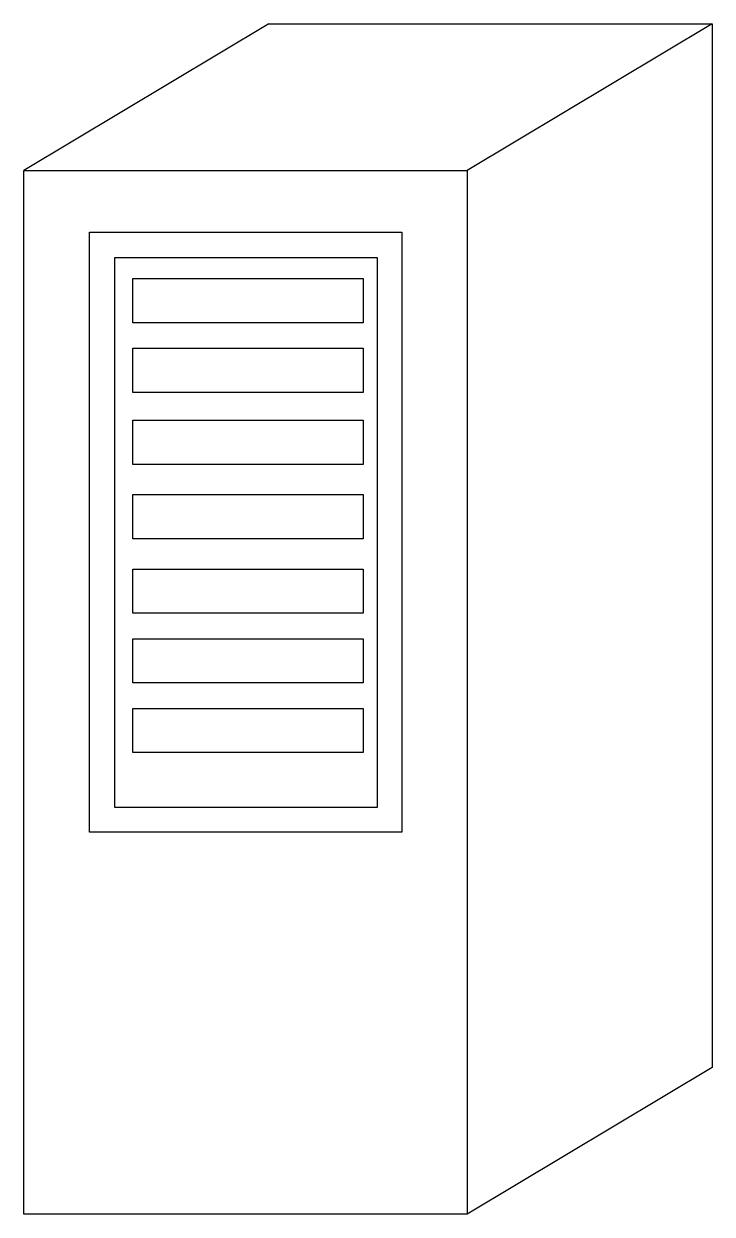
# Model space of a CAD drawing. Header units: inches. Extents: x 0 to 5.01, y 0 to 8.68.
import ezdxf

# ---------------------------------------------------------------- set-up
doc = ezdxf.new("R2010")
doc.units = ezdxf.units.IN
doc.header["$MEASUREMENT"] = 0

msp = doc.modelspace()

# ---------------------------------------------------------------- linework, layer by layer
at = {"color": 0, "lineweight": -3}
for p, q in [((1.7836, 8.677), (0, 7.6077)), ((5.0142, 8.677), (3.2306, 7.6077)), ((5.0142, 1.0692), (3.2306, 0))]:
    msp.add_line(p, q, dxfattribs=at)
msp.add_lwpolyline([(1.7836, 8.677), (5.0142, 8.677), (5.0142, 1.0692)], dxfattribs=at)
at = {"color": 7}
msp.add_lwpolyline([(0, 7.6077), (3.2306, 7.6077), (3.2306, 0), (0, 0)], close=True, dxfattribs=at)
at = {"color": 0, "lineweight": -3}
for points in [[(0.4776, 7.1579), (2.7529, 7.1579), (2.7529, 2.7836), (0.4776, 2.7836)], [(0.6638, 6.9737), (2.5738, 6.9737), (2.5738, 2.9639), (0.6638, 2.9639)], [(0.7943, 6.8204), (2.4729, 6.8204), (2.4729, 6.4985), (0.7943, 6.4985)], [(0.7943, 6.3122), (2.4729, 6.3122), (2.4729, 5.9903), (0.7943, 5.9903)], [(0.7943, 5.787), (2.4729, 5.787), (2.4729, 5.4652), (0.7943, 5.4652)], [(0.7943, 5.2449), (2.4729, 5.2449), (2.4729, 4.9231), (0.7943, 4.9231)], [(0.7943, 4.7029), (2.4729, 4.7029), (2.4729, 4.381), (0.7943, 4.381)], [(0.7943, 4.1947), (2.4729, 4.1947), (2.4729, 3.8728), (0.7943, 3.8728)], [(0.7943, 3.6865), (2.4729, 3.6865), (2.4729, 3.3646), (0.7943, 3.3646)]]:
    msp.add_lwpolyline(points, close=True, dxfattribs=at)

doc.saveas('drawing.dxf')
